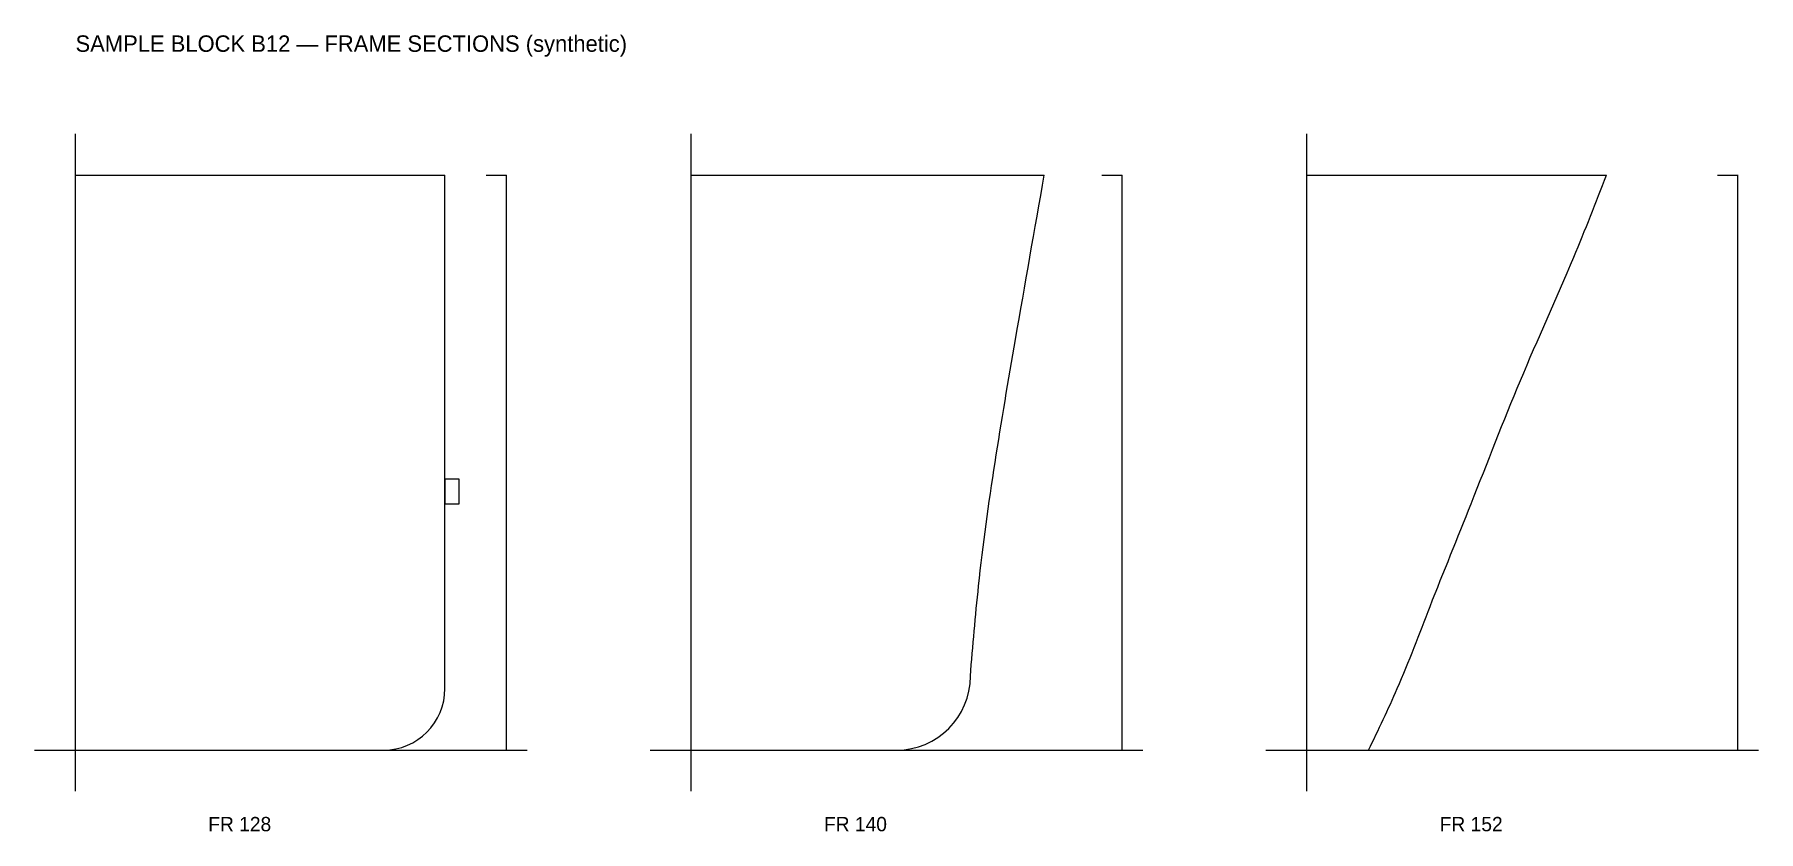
# Model space of a CAD drawing. Header units: millimetres. Extents: x -1000 to 41000, y -1980 to 17421.
import ezdxf
from ezdxf.enums import TextEntityAlignment as Align

# ---------------------------------------------------------------- set-up
doc = ezdxf.new("R2010")
doc.units = ezdxf.units.MM
for name, color, linetype in [('BL', 5, 'Continuous'), ('CL', 3, 'Continuous'), ('DECK', 4, 'Continuous'), ('DIM', 2, 'Continuous'), ('FRAME_NO', 7, 'Continuous'), ('HULL_SHELL', 1, 'Continuous'), ('OUTFIT_OBST', 6, 'Continuous'), ('TITLE', 8, 'Continuous')]:
    doc.layers.add(name, color=color, linetype=linetype)
doc.styles.add('OpenSansCondensed-Light', font='OpenSansCondensed-Light.ttf')
doc.dimstyles.new('EZDXF', dxfattribs={"dimtxt": 0.25, "dimasz": 0.175, "dimexe": 0.375, "dimexo": 0.125, "dimgap": 0.1, "dimtad": 1, "dimlfac": 100, "dimzin": 12, "dimdsep": 46, "dimtxsty": 'OpenSansCondensed-Light', "dimblk": 'ARCHTICK', "dimcen": 2.5, "dimazin": 3, "dimtfac": 0.5, "dimtmove": 2, "dimatfit": 3})

# ---------------------------------------------------------------- blocks, each defined once
blk = doc.blocks.new('_ARCHTICK')
at = {"color": 0, "linetype": 'BYBLOCK', "const_width": 0.15}
blk.add_lwpolyline([(-0.5, -0.5), (0.5, 0.5)], dxfattribs=at)

msp = doc.modelspace()

# ---------------------------------------------------------------- linework, layer by layer
at = {"layer": 'BL'}
for p, q in [((-1000, 0), (11000, 0)), ((14000, 0), (26000, 0)), ((29000, 0), (41000, 0))]:
    msp.add_line(p, q, dxfattribs=at)
at = {"layer": 'CL'}
for p, q in [((0, -1000), (0, 15000)), ((15000, -1000), (15000, 15000)), ((30000, -1000), (30000, 15000))]:
    msp.add_line(p, q, dxfattribs=at)
at = {"layer": 'DECK'}
for p, q in [((0, 14000), (9000, 14000)), ((15000, 14000), (23600, 14000)), ((30000, 14000), (37300, 14000))]:
    msp.add_line(p, q, dxfattribs=at)
at = {"layer": 'HULL_SHELL'}
msp.add_line((30000, 0), (31500, 0), dxfattribs=at)
for points in [[(0, 0), (7500, 0, 0.41421356), (9000, 1500), (9000, 14000)], [(15000, 0), (20000, 0, 0.41421356), (21800, 1800)]]:
    msp.add_lwpolyline(points, format="xyb", dxfattribs=at)
for points in [[(21800, 1800), (22000, 4000), (22400, 7000), (22900, 10000), (23600, 14000)], [(31500, 0), (32200, 1500), (33000, 3500), (34000, 6000), (35200, 9000), (36500, 12000), (37300, 14000)]]:
    msp.add_spline(points, degree=3, dxfattribs=at)
at = {"layer": 'OUTFIT_OBST'}
msp.add_lwpolyline([(9000, 6000), (9350, 6000), (9350, 6600), (9000, 6600)], close=True, dxfattribs=at)

# ---------------------------------------------------------------- texts
at = {"layer": 'FRAME_NO'}
for s, p in [('FR 128', (4000, -1800)), ('FR 140', (19000, -1800)), ('FR 152', (34000, -1800))]:
    msp.add_text(s, height=350, dxfattribs=at).set_placement(p, align=Align.MIDDLE_CENTER)
at = {"layer": 'TITLE'}
msp.add_text('SAMPLE BLOCK B12 — FRAME SECTIONS (synthetic)', height=400, dxfattribs=at).set_placement((0, 17000))

# ---------------------------------------------------------------- dimensions: what is measured, and where the dimension line sits
at = {"layer": 'DIM'}
for base, p1, p2 in [((10500, 0), (10000, 0), (10000, 14000)), ((25500, 0), (25000, 0), (25000, 14000)), ((40500, 0), (40000, 0), (40000, 14000))]:
    msp.add_linear_dim(base=base, p1=p1, p2=p2, angle=90, text='14000', dimstyle='EZDXF', dxfattribs=at).render()

doc.saveas('drawing.dxf')
